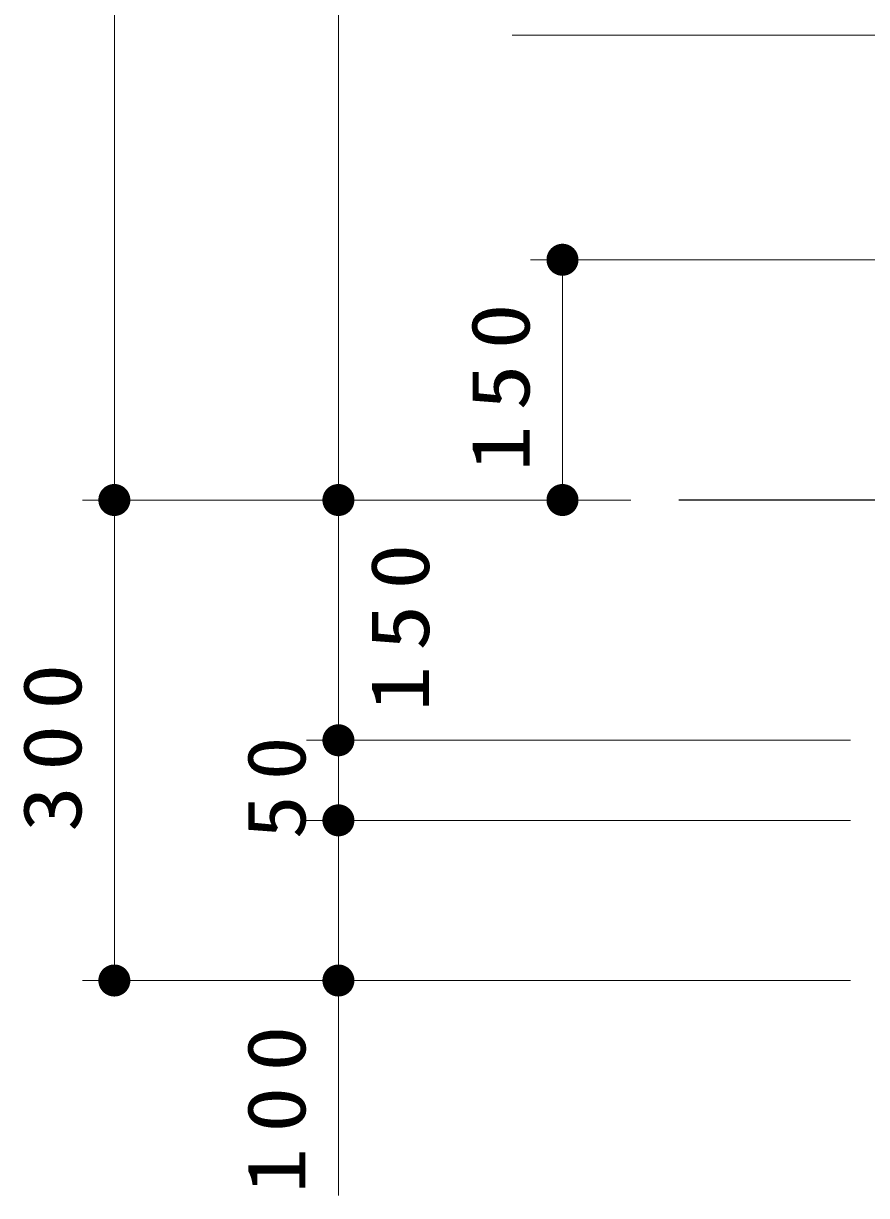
# Model space of a CAD drawing. Units: millimetres on the paper, scale 1:20. Extents: x -385 to 0, y -5 to 267.
# Drawn here: x -109.97 to -83.63, y 77.75 to 114.34 of the extents above; entities that cross this region are included whole.
import ezdxf

# ---------------------------------------------------------------- set-up
doc = ezdxf.new("R2010")
doc.units = ezdxf.units.MM
doc.layers.add('LY_1', color=7, linetype='Continuous', lineweight=13)
doc.styles.add('ＭＳ ゴシック', font='')
doc.styles.get('ＭＳ ゴシック').set_extended_font_data('MS Gothic')

# ---------------------------------------------------------------- blocks, each defined once
blk = doc.blocks.new('filled_dot')
at = {"color": 0, "linetype": 'Continuous', "lineweight": -2, "const_width": 1.25}
blk.add_lwpolyline([(-0.625, 0, 1), (0.625, 0, 1)], format="xyb", close=True, dxfattribs=at)

msp = doc.modelspace()

# ---------------------------------------------------------------- linework, layer by layer
at = {"layer": 'LY_1'}
for p, q in [((-107.132, 99.466), (-107.132, 161.966)), ((-100.132, 99.466), (-100.132, 146.966)), ((-81.632, 106.966), (-94.132, 106.966)), ((-93.132, 99.466), (-93.132, 106.966)), ((-90.999, 99.466), (-108.132, 99.466)), ((-101.132, 99.466), (-108.132, 99.466)), ((-107.132, 84.466), (-107.132, 99.466)), ((-90.999, 99.466), (-101.132, 99.466)), ((-90.999, 99.466), (-101.132, 99.466)), ((-100.132, 91.966), (-100.132, 99.466)), ((-90.999, 99.466), (-94.132, 99.466)), ((-84.132, 91.966), (-101.132, 91.966)), ((-100.132, 89.466), (-100.132, 91.966)), ((-84.132, 89.466), (-101.132, 89.466)), ((-100.132, 77.753), (-100.132, 89.466)), ((-94.132, 84.466), (-108.132, 84.466)), ((-84.132, 84.466), (-101.132, 84.466))]:
    msp.add_line(p, q, dxfattribs=at)
at = {"layer": 'LY_1', "lineweight": 25}
msp.add_line((-80.632, 99.466), (-89.494, 99.466), dxfattribs=at)
at = {"layer": 'LY_1'}
msp.add_lwpolyline([(-64.98, 101.966), (-69.309, 113.976), (-94.705, 113.976)], dxfattribs=at)

# ---------------------------------------------------------------- block references
at = {"layer": 'LY_1', "xscale": 0.4, "yscale": 0.4}
for p, rotation in [((-93.132, 106.966), 270), ((-107.132, 99.466), 270), ((-107.132, 99.466), 90), ((-100.132, 99.466), 270), ((-100.132, 99.466), 90), ((-93.132, 99.466), 90), ((-100.132, 91.966), 90), ((-100.132, 91.966), 270), ((-100.132, 89.466), 90), ((-100.132, 89.466), 270), ((-107.132, 84.466), 90), ((-100.132, 84.466), 90)]:
    msp.add_blockref('filled_dot', p, dxfattribs=dict(at, rotation=rotation))

# ---------------------------------------------------------------- texts
at = {"layer": 'LY_1', "char_height": 1.833, "rotation": 90, "style": 'ＭＳ ゴシック'}
for s, insert, attachment_point in [('\\T1.33;\\W1.15;150', (-94.132, 103.216), 8), ('\\T1.33;\\W1.15;150', (-99.132, 95.716), 2), ('\\T1.33;\\W1.15;300', (-108.132, 91.966), 8), ('\\T1.34;\\W1.1;50', (-101.132, 90.716), 8), ('\\T1.33;\\W1.15;100', (-101.132, 80.67), 8)]:
    msp.add_mtext(s, dxfattribs=dict(at, insert=insert, attachment_point=attachment_point))

doc.saveas('drawing.dxf')
